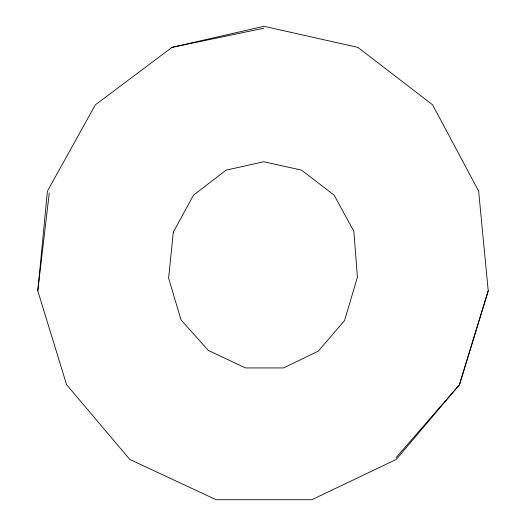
<?xml version="1.0" encoding="UTF-8"?>
<svg xmlns="http://www.w3.org/2000/svg" width="526" height="526" viewBox="0 0 526 526"><rect width="100%" height="100%" fill="white"/><g stroke="black" fill="none" stroke-linecap="round" stroke-linejoin="round"><path stroke-width="0.79" d="M37.826 290.793L47.412 191.129L95.324 104.878L171.989 47.379L263.986 26.3L357.897 47.379L432.648 104.878L478.647 191.129L488.227 290.793L459.481 384.703L396.229 459.454L311.898 499.7L216.068 499.7L129.823 459.454L66.578 384.703L37.773 290.793L49.273 193.042M459.422 384.703L488.227 290.793M396.177 457.535L459.481 384.703M171.936 47.379L263.934 28.213M173.324 232.157L168.603 278.162L180.99 319.828L208.316 350.428L245.497 367.93L283.626 367.93L318.361 351.085L344.523 320.564L357.397 277.248L353.867 231.315L334.135 195.146L301.503 170.128L263.822 161.752L226.147 170.128L193.515 195.146L173.324 232.157"/></g></svg>
